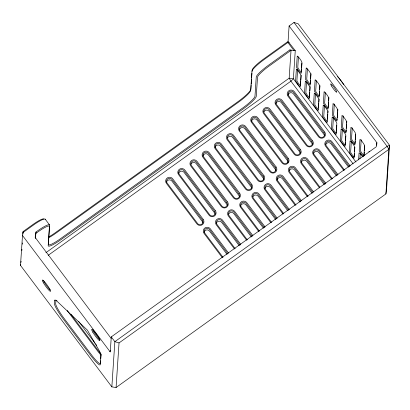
<?xml version="1.0" encoding="UTF-8"?>
<svg xmlns="http://www.w3.org/2000/svg" width="410" height="410" viewBox="0 0 410 410"><rect width="100%" height="100%" fill="white"/><g stroke="black" fill="none" stroke-linecap="round" stroke-linejoin="round"><path stroke-width="0.61" d="M355.962 161.996L293.396 78.807L295.267 50.599L288.076 41.451L289.106 25.979L293.965 22.488L298.147 23.765L389.5 145.232L386.538 189.804L385.902 193.93L116.076 387.511L111.853 386.871L20.5 265.403L22.488 235.478L23.114 231.542L32.836 224.567A14.191 2.296 -36.9 0 1 43.885 218.935M21.853 250.52L21.94 249.259M22.273 244.196L22.36 242.93M22.945 234.074L23.114 231.542M35.444 238.512L35.988 232.024L37.689 230.804A15.098 2.439 -36.9 0 1 49.63 225.269L48.359 244.37A15.098 2.439 -36.9 0 0 60.306 238.835L242.617 108.04A15.098 2.439 -36.9 0 0 254.984 96.135L256.25 77.034A15.098 2.439 -36.9 0 1 268.617 65.128L289.767 49.959L295.267 50.599M100.635 360.774L100.465 363.311A15.098 2.055 54.3 0 1 91.297 354.583L64.431 318.857A15.098 2.055 54.3 0 1 55.683 303.764L55.893 300.627A15.098 2.055 54.3 0 1 56.037 300.274M100.763 358.873L101.055 354.435M289.106 25.979L376.877 142.68L376.236 146.806L111.274 336.897L110.269 351.99L22.488 235.478M111.853 386.871L114.856 341.663L111.274 336.897M116.076 387.511L119.033 342.934L388.859 149.358L389.5 145.232L387.112 146.339L114.856 341.663L119.033 342.934M251.13 85.362L250.879 89.185A16.005 2.588 -36.9 0 1 237.769 101.803L55.452 232.598A16.005 2.588 -36.9 0 1 49.041 236.765M251.217 84.091L251.555 78.997M251.637 77.721L251.935 73.262M252.063 71.355L252.145 70.079A14.191 2.296 -36.9 0 1 263.768 58.891L288.076 41.451M289.767 49.959L291.023 50.343L289.173 78.166L290.921 81.185L353.102 163.867M297.614 69.756L296.896 80.58A3.019 0.41 54.3 0 0 298.644 83.599A3.019 0.41 54.3 0 0 300.479 85.347L300.73 81.523M298.459 57.021L297.783 67.209A3.019 0.41 54.3 0 0 299.531 70.228A3.019 0.41 54.3 0 0 301.365 71.97L301.534 69.423M300.817 80.252L301.155 75.158M301.622 68.152L301.96 63.058M306.526 82.302L305.85 92.491A3.019 0.41 54.3 0 0 307.367 95.192A3.019 0.41 54.3 0 0 309.36 97.339M307.418 68.931L306.741 79.12A3.019 0.41 54.3 0 0 308.489 82.138A3.019 0.41 54.3 0 0 310.324 83.881L310.575 80.063M309.432 97.252L309.77 92.158M309.857 90.887L310.155 86.428M310.662 78.787L311 73.692M315.485 94.208L314.808 104.396A3.019 0.41 54.3 0 0 316.556 107.415A3.019 0.41 54.3 0 0 318.391 109.162M316.371 80.837L315.695 91.025A3.019 0.41 54.3 0 0 317.212 93.726A3.019 0.41 54.3 0 0 319.205 95.873M318.473 107.886L318.77 103.433M318.857 102.157L319.067 98.974M319.277 95.791L319.574 91.333M319.703 89.421L319.954 85.603M324.484 105.483L323.762 116.307A3.019 0.41 54.3 0 0 325.514 119.325A3.019 0.41 54.3 0 0 327.344 121.068M325.33 92.747L324.653 102.936A3.019 0.41 54.3 0 0 326.401 105.954A3.019 0.41 54.3 0 0 328.236 107.697M327.472 119.161L327.81 114.067M327.897 112.791L328.02 110.885M328.277 107.061L328.615 101.967M328.697 100.696L328.912 97.508M333.438 117.388L332.72 128.217A3.019 0.41 54.3 0 0 334.468 131.236A3.019 0.41 54.3 0 0 336.303 132.978L336.385 131.707M334.329 104.017L333.607 114.841A3.019 0.41 54.3 0 0 335.359 117.86A3.019 0.41 54.3 0 0 337.189 119.607M336.472 130.431L336.81 125.337M337.317 117.696L337.655 112.601M337.743 111.33L337.866 109.419M342.396 129.299L341.673 140.123A3.019 0.41 54.3 0 0 343.426 143.141A3.019 0.41 54.3 0 0 345.261 144.889L345.43 142.342M343.283 115.927L342.565 126.751A3.019 0.41 54.3 0 0 344.313 129.77A3.019 0.41 54.3 0 0 346.148 131.518L346.23 130.242M345.512 141.066L345.85 135.971M346.358 128.33L346.655 123.876M346.737 122.6L346.824 121.329M351.308 141.845L350.632 152.033A3.019 0.41 54.3 0 0 352.38 155.052A3.019 0.41 54.3 0 0 354.214 156.794L354.424 153.612M352.241 127.838L351.519 138.662A3.019 0.41 54.3 0 0 353.271 141.681A3.019 0.41 54.3 0 0 355.101 143.423L355.27 140.876M354.553 151.7L354.85 147.246M355.357 139.605L355.695 134.511M358.576 159.931L359.042 152.925A3.926 0.533 54.3 0 1 362.583 156.851M359.929 158.849L360.267 153.755M361.195 139.743L360.477 150.567A3.019 0.41 54.3 0 0 362.225 153.586A3.019 0.41 54.3 0 0 364.059 155.334L364.27 152.151M363.911 155.933L364.587 145.745A3.926 0.533 54.3 0 0 362.312 141.819A3.926 0.533 54.3 0 0 359.929 139.554L359.211 150.378A3.926 0.533 54.3 0 0 360.882 153.473A3.926 0.533 54.3 0 0 363.526 156.569M364.357 150.875L364.695 145.781M376.708 145.227L376.877 142.68M385.902 193.93L388.859 149.358L387.112 146.339L293.965 22.488M20.5 265.403L20.684 264.224M20.956 262.456L21.141 261.278M35.988 232.024L35.152 237.39L111.156 338.445M22.934 232.588L33.389 225.09A15.098 2.439 -36.9 0 1 45.331 219.555M289.178 42.496L287.897 42.496L264.317 59.414A15.098 2.439 -36.9 0 0 251.955 71.319L250.684 90.42A15.098 2.439 -36.9 0 1 238.318 102.326L56.006 233.121A15.098 2.439 -36.9 0 1 48.646 237.769M35.783 233.454L38.212 231.711A14.191 2.296 -36.9 0 1 49.436 226.51L48.17 245.61A16.005 2.588 -36.9 0 0 60.829 239.742L243.14 108.947A16.005 2.588 -36.9 0 0 256.25 96.329L257.521 77.224A14.191 2.296 -36.9 0 1 269.144 66.036L291.023 50.343M45.889 252.703L289.173 78.166L293.396 78.807L290.921 81.185L48.16 255.348M109.721 351.467L110.72 350.75M287.897 42.496L293.99 50.594M350.16 165.922L331.89 141.629A3.926 3.839 3.8 0 0 326.401 140.799A3.926 3.839 3.8 0 0 325.571 146.165L343.841 170.458M349.417 166.639L331.147 142.347A3.019 2.952 3.8 0 0 326.924 141.706A3.019 2.952 3.8 0 0 326.288 145.832L344.559 170.124M348.556 167.152L331.044 143.874A3.019 2.952 3.8 0 0 325.847 144.428M338.004 174.645L319.733 150.352A3.926 3.839 3.8 0 0 314.244 149.522A3.926 3.839 3.8 0 0 313.414 154.883L331.685 179.18M337.266 175.357L318.995 151.064A3.019 2.952 3.8 0 0 314.772 150.429A3.019 2.952 3.8 0 0 314.132 154.555L332.402 178.847M336.4 175.875L318.893 152.592A3.019 2.952 3.8 0 0 313.476 153.883M325.853 183.362L307.582 159.07A3.926 3.839 3.8 0 0 302.093 158.239A3.926 3.839 3.8 0 0 301.263 163.605L319.534 187.898M325.109 184.08L306.839 159.782A3.019 2.952 3.8 0 0 302.616 159.147A3.019 2.952 3.8 0 0 301.975 163.272L319.867 187.057M324.248 184.592L306.736 161.314A3.019 2.952 3.8 0 0 301.319 162.606M313.696 192.085L295.425 167.787A3.926 3.839 3.8 0 0 289.937 166.962A3.926 3.839 3.8 0 0 289.106 172.323L307.377 196.615M312.574 192.29L294.682 168.505A3.019 2.952 3.8 0 0 290.464 167.864A3.019 2.952 3.8 0 0 289.824 171.99L308.094 196.287M312.092 193.315L294.585 170.032A3.019 2.952 3.8 0 0 289.388 170.586M301.545 200.803L283.274 176.51A3.926 3.839 3.8 0 0 277.785 175.68A3.926 3.839 3.8 0 0 276.95 181.046L295.22 205.338M300.802 201.515L282.531 177.222A3.019 2.952 3.8 0 0 278.308 176.587A3.019 2.952 3.8 0 0 277.667 180.713L295.938 205.005M299.941 202.033L282.428 178.75A3.019 2.952 3.8 0 0 277.011 180.046M289.388 209.52L271.118 185.228A3.926 3.839 3.8 0 0 265.629 184.403A3.926 3.839 3.8 0 0 264.798 189.763L283.069 214.056M288.645 210.238L270.374 185.945A3.019 2.952 3.8 0 0 266.157 185.305A3.019 2.952 3.8 0 0 265.516 189.43L283.402 213.22M287.784 210.755L270.277 187.472A3.019 2.952 3.8 0 0 264.86 188.764M277.237 218.243L258.966 193.95A3.926 3.839 3.8 0 0 253.477 193.12A3.926 3.839 3.8 0 0 252.642 198.481L270.913 222.779M276.494 218.955L258.223 194.663A3.019 2.952 3.8 0 0 254 194.027A3.019 2.952 3.8 0 0 253.359 198.153L271.63 222.445M275.628 219.473L258.121 196.19A3.019 2.952 3.8 0 0 252.924 196.744M265.08 226.961L246.81 202.668A3.926 3.839 3.8 0 0 241.321 201.838A3.926 3.839 3.8 0 0 240.491 207.204L258.761 231.496M264.337 227.678L246.067 203.38A3.019 2.952 3.8 0 0 241.844 202.745A3.019 2.952 3.8 0 0 241.208 206.871L259.479 231.163M263.476 228.191L245.964 204.913A3.019 2.952 3.8 0 0 240.552 206.204M252.924 235.683L234.653 211.391A3.926 3.839 3.8 0 0 229.164 210.561A3.926 3.839 3.8 0 0 228.334 215.921L246.605 240.214M252.186 236.396L233.915 212.103A3.019 2.952 3.8 0 0 229.692 211.463A3.019 2.952 3.8 0 0 229.052 215.588L247.322 239.886M251.32 236.913L233.813 213.63A3.019 2.952 3.8 0 0 228.616 214.184M240.772 244.401L222.502 220.108A3.926 3.839 3.8 0 0 217.013 219.278A3.926 3.839 3.8 0 0 216.183 224.644L234.453 248.937M240.029 245.113L221.759 220.821A3.019 2.952 3.8 0 0 217.536 220.185A3.019 2.952 3.8 0 0 216.895 224.311L235.166 248.603M239.168 245.631L221.656 222.348A3.019 2.952 3.8 0 0 216.239 223.645M228.616 253.124L210.345 228.826A3.926 3.839 3.8 0 0 204.856 228.001A3.926 3.839 3.8 0 0 204.026 233.362L222.297 257.654M227.878 253.836L209.607 229.544A3.019 2.952 3.8 0 0 205.384 228.903A3.019 2.952 3.8 0 0 204.744 233.029L223.014 257.321M227.012 254.354L209.505 231.071A3.019 2.952 3.8 0 0 204.088 232.362M45.182 219.135L49.482 224.849M78.674 321.46L95.176 343.406M95.945 344.426L96.714 345.451M70.981 314.342L97.852 350.068A16.005 2.178 54.3 0 0 101.111 354.178M50.235 289.931A6.037 0.82 54.3 0 1 45.725 284.525A6.037 0.82 54.3 0 1 43.737 280.24M99.968 339.444A6.037 0.82 54.3 0 1 95.981 335.154A6.037 0.82 54.3 0 1 92.947 329.753M67.214 310.406A15.098 2.055 54.3 0 0 70.264 314.675L97.134 350.396A15.098 2.055 54.3 0 0 100.937 355.132M56.395 300.228A15.098 2.055 54.3 0 1 56.964 300.479M368.887 151.459A3.926 0.533 54.3 0 1 369.605 151.782M337.543 76.67A9.061 1.235 54.3 0 1 343.621 84.465M324.454 135.772A3.019 2.952 3.8 0 0 323.88 134.347L293.432 93.859A3.019 2.952 3.8 0 0 288.015 95.151M312.297 144.489A3.019 2.952 3.8 0 0 311.728 143.064L281.275 102.577A3.019 2.952 3.8 0 0 275.858 103.868M300.14 153.212A3.019 2.952 3.8 0 0 299.572 151.787L269.124 111.294A3.019 2.952 3.8 0 0 263.922 111.848M287.974 162.698A3.019 2.952 3.8 0 0 287.42 160.505L256.967 120.017A3.019 2.952 3.8 0 0 251.55 121.309M275.833 170.647A3.019 2.952 3.8 0 0 275.264 169.227L244.811 128.735A3.019 2.952 3.8 0 0 239.399 130.026M263.681 179.37A3.019 2.952 3.8 0 0 263.112 177.945L232.66 137.458A3.019 2.952 3.8 0 0 227.463 138.011M251.509 188.861A3.019 2.952 3.8 0 0 250.956 186.663L220.503 146.175A3.019 2.952 3.8 0 0 215.086 147.467M239.373 196.81A3.019 2.952 3.8 0 0 238.799 195.385L208.352 154.893A3.019 2.952 3.8 0 0 202.935 156.189M227.217 205.528A3.019 2.952 3.8 0 0 226.648 204.103L196.195 163.616A3.019 2.952 3.8 0 0 190.998 164.169M215.06 214.251A3.019 2.952 3.8 0 0 214.491 212.826L184.044 172.333A3.019 2.952 3.8 0 0 178.627 173.63M202.909 222.968A3.019 2.952 3.8 0 0 202.34 221.543L171.887 181.056A3.019 2.952 3.8 0 0 166.47 182.347M54.627 300.438L54.417 303.574A16.005 2.178 54.3 0 0 63.688 319.574L90.559 355.296A16.005 2.178 54.3 0 0 100.276 364.546L100.906 355.039A16.005 2.178 54.3 0 0 98.282 348.956L87.356 330.096L57.569 301.745A16.005 2.178 54.3 0 0 54.627 300.438M296.348 69.567L295.63 80.391A3.926 0.533 54.3 0 0 297.901 84.311A3.926 0.533 54.3 0 0 300.284 86.582L301.007 75.758A3.926 0.533 54.3 0 0 298.731 71.832A3.926 0.533 54.3 0 0 296.348 69.567M297.235 56.19L296.517 67.02A3.926 0.533 54.3 0 0 298.793 70.94A3.926 0.533 54.3 0 0 301.176 73.211L301.893 62.387A3.926 0.533 54.3 0 0 299.618 58.461A3.926 0.533 54.3 0 0 297.235 56.19M305.301 81.472L304.584 92.296A3.926 0.533 54.3 0 0 306.859 96.222A3.926 0.533 54.3 0 0 309.242 98.492L309.96 87.668A3.926 0.533 54.3 0 0 307.69 83.742A3.926 0.533 54.3 0 0 305.301 81.472M306.193 68.101L305.47 78.925A3.926 0.533 54.3 0 0 307.746 82.851A3.926 0.533 54.3 0 0 310.129 85.121L310.847 74.292A3.926 0.533 54.3 0 0 308.576 70.371A3.926 0.533 54.3 0 0 306.193 68.101M314.26 93.383L313.542 104.207A3.926 0.533 54.3 0 0 315.813 108.132A3.926 0.533 54.3 0 0 318.196 110.398L318.918 99.574A3.926 0.533 54.3 0 0 316.643 95.648A3.926 0.533 54.3 0 0 314.26 93.383M315.146 80.011L314.429 90.835A3.926 0.533 54.3 0 0 316.704 94.761A3.926 0.533 54.3 0 0 319.088 97.026L319.805 86.202A3.926 0.533 54.3 0 0 317.53 82.277A3.926 0.533 54.3 0 0 315.146 80.011M323.218 105.288L322.496 116.117A3.926 0.533 54.3 0 0 324.771 120.038A3.926 0.533 54.3 0 0 327.154 122.308L327.872 111.484A3.926 0.533 54.3 0 0 325.601 107.558A3.926 0.533 54.3 0 0 323.218 105.288M324.105 91.917L323.387 102.741A3.926 0.533 54.3 0 0 325.658 106.667A3.926 0.533 54.3 0 0 328.041 108.937L328.764 98.113A3.926 0.533 54.3 0 0 326.488 94.187A3.926 0.533 54.3 0 0 324.105 91.917M332.172 117.198L331.454 128.023A3.926 0.533 54.3 0 0 333.725 131.948A3.926 0.533 54.3 0 0 336.113 134.219L336.83 123.389A3.926 0.533 54.3 0 0 334.555 119.469A3.926 0.533 54.3 0 0 332.172 117.198M333.058 103.827L332.341 114.651A3.926 0.533 54.3 0 0 334.616 118.577A3.926 0.533 54.3 0 0 336.999 120.842L337.717 110.018A3.926 0.533 54.3 0 0 335.441 106.098A3.926 0.533 54.3 0 0 333.058 103.827M341.13 129.109L340.408 139.933A3.926 0.533 54.3 0 0 342.683 143.859A3.926 0.533 54.3 0 0 345.066 146.124L345.784 135.3A3.926 0.533 54.3 0 0 343.513 131.374A3.926 0.533 54.3 0 0 341.13 129.109M342.017 115.738L341.299 126.562A3.926 0.533 54.3 0 0 343.57 130.482A3.926 0.533 54.3 0 0 345.953 132.753L346.675 121.929A3.926 0.533 54.3 0 0 344.4 118.003A3.926 0.533 54.3 0 0 342.017 115.738M350.084 141.014L349.366 151.843A3.926 0.533 54.3 0 0 351.642 155.764A3.926 0.533 54.3 0 0 354.025 158.034L354.742 147.21A3.926 0.533 54.3 0 0 352.467 143.285A3.926 0.533 54.3 0 0 350.084 141.014M350.97 127.643L350.253 138.467A3.926 0.533 54.3 0 0 352.528 142.393A3.926 0.533 54.3 0 0 354.911 144.663L355.629 133.834A3.926 0.533 54.3 0 0 353.358 129.914A3.926 0.533 54.3 0 0 350.97 127.643M324.725 132.102L294.272 91.614A3.926 3.839 3.8 0 0 288.784 90.784A3.926 3.839 3.8 0 0 287.953 96.15L318.406 136.638A3.926 3.839 3.8 0 0 323.895 137.468A3.926 3.839 3.8 0 0 324.725 132.102M323.982 132.82L293.529 92.327A3.019 2.952 3.8 0 0 289.311 91.691A3.019 2.952 3.8 0 0 288.671 95.817L319.123 136.304A3.019 2.952 3.8 0 0 323.341 136.945A3.019 2.952 3.8 0 0 323.982 132.82M312.569 140.825L282.121 100.332A3.926 3.839 3.8 0 0 276.632 99.507A3.926 3.839 3.8 0 0 275.797 104.868L306.249 145.355A3.926 3.839 3.8 0 0 311.738 146.185A3.926 3.839 3.8 0 0 312.569 140.825M311.831 141.537L281.378 101.05A3.019 2.952 3.8 0 0 277.155 100.409A3.019 2.952 3.8 0 0 276.514 104.535L306.967 145.027A3.019 2.952 3.8 0 0 311.19 145.663A3.019 2.952 3.8 0 0 311.831 141.537M300.417 149.542L269.964 109.055A3.926 3.839 3.8 0 0 264.476 108.225A3.926 3.839 3.8 0 0 263.645 113.59L294.098 154.078A3.926 3.839 3.8 0 0 299.587 154.908A3.926 3.839 3.8 0 0 300.417 149.542M299.674 150.26L269.221 109.767A3.019 2.952 3.8 0 0 265.003 109.132A3.019 2.952 3.8 0 0 264.363 113.257L294.81 153.745A3.019 2.952 3.8 0 0 299.034 154.385A3.019 2.952 3.8 0 0 299.674 150.26M288.261 158.265L257.813 117.772A3.926 3.839 3.8 0 0 252.324 116.942A3.926 3.839 3.8 0 0 251.489 122.308L281.942 162.796A3.926 3.839 3.8 0 0 287.43 163.626A3.926 3.839 3.8 0 0 288.261 158.265M287.518 158.977L257.07 118.49A3.019 2.952 3.8 0 0 252.847 117.849A3.019 2.952 3.8 0 0 252.206 121.975L282.659 162.462A3.019 2.952 3.8 0 0 286.882 163.103A3.019 2.952 3.8 0 0 287.518 158.977M276.109 166.983L245.657 126.495A3.926 3.839 3.8 0 0 240.168 125.665A3.926 3.839 3.8 0 0 239.337 131.026L269.785 171.518A3.926 3.839 3.8 0 0 275.274 172.343A3.926 3.839 3.8 0 0 276.109 166.983M275.366 167.695L244.913 127.208A3.019 2.952 3.8 0 0 240.69 126.572A3.019 2.952 3.8 0 0 240.055 130.698L270.503 171.185A3.019 2.952 3.8 0 0 274.726 171.821A3.019 2.952 3.8 0 0 275.366 167.695M263.953 175.7L233.5 135.213A3.926 3.839 3.8 0 0 228.011 134.383A3.926 3.839 3.8 0 0 227.181 139.748L257.634 180.236A3.926 3.839 3.8 0 0 263.123 181.066A3.926 3.839 3.8 0 0 263.953 175.7M263.21 176.418L232.762 135.925A3.019 2.952 3.8 0 0 228.539 135.29A3.019 2.952 3.8 0 0 227.898 139.415L258.351 179.903A3.019 2.952 3.8 0 0 262.574 180.543A3.019 2.952 3.8 0 0 263.21 176.418M251.801 184.423L221.349 143.93A3.926 3.839 3.8 0 0 215.86 143.105A3.926 3.839 3.8 0 0 215.03 148.466L245.477 188.959A3.926 3.839 3.8 0 0 250.966 189.784A3.926 3.839 3.8 0 0 251.801 184.423M251.058 185.135L220.606 144.648A3.019 2.952 3.8 0 0 216.383 144.007A3.019 2.952 3.8 0 0 215.742 148.133L246.195 188.626A3.019 2.952 3.8 0 0 250.418 189.261A3.019 2.952 3.8 0 0 251.058 185.135M239.645 193.141L209.192 152.653A3.926 3.839 3.8 0 0 203.703 151.823A3.926 3.839 3.8 0 0 202.873 157.189L233.326 197.676A3.926 3.839 3.8 0 0 238.815 198.507A3.926 3.839 3.8 0 0 239.645 193.141M238.902 193.858L208.454 153.366A3.019 2.952 3.8 0 0 204.231 152.73A3.019 2.952 3.8 0 0 203.591 156.856L234.043 197.343A3.019 2.952 3.8 0 0 238.261 197.984A3.019 2.952 3.8 0 0 238.902 193.858M227.488 201.863L197.041 161.371A3.926 3.839 3.8 0 0 191.552 160.546A3.926 3.839 3.8 0 0 190.722 165.906L221.169 206.394A3.926 3.839 3.8 0 0 226.658 207.224A3.926 3.839 3.8 0 0 227.488 201.863M226.75 202.576L196.298 162.088A3.019 2.952 3.8 0 0 192.075 161.448A3.019 2.952 3.8 0 0 191.434 165.573L221.887 206.066A3.019 2.952 3.8 0 0 226.11 206.701A3.019 2.952 3.8 0 0 226.75 202.576M215.337 210.581L184.884 170.094A3.926 3.839 3.8 0 0 179.395 169.263A3.926 3.839 3.8 0 0 178.565 174.624L209.018 215.117A3.926 3.839 3.8 0 0 214.507 215.947A3.926 3.839 3.8 0 0 215.337 210.581M214.594 211.293L184.141 170.806A3.019 2.952 3.8 0 0 179.923 170.171A3.019 2.952 3.8 0 0 179.283 174.296L209.73 214.784A3.019 2.952 3.8 0 0 213.953 215.419A3.019 2.952 3.8 0 0 214.594 211.293M203.181 219.299L172.733 178.811A3.926 3.839 3.8 0 0 167.244 177.981A3.926 3.839 3.8 0 0 166.409 183.347L196.861 223.834A3.926 3.839 3.8 0 0 202.35 224.665A3.926 3.839 3.8 0 0 203.181 219.299M202.437 220.016L171.99 179.524A3.019 2.952 3.8 0 0 167.767 178.888A3.019 2.952 3.8 0 0 167.126 183.014L197.579 223.501A3.019 2.952 3.8 0 0 201.802 224.142A3.019 2.952 3.8 0 0 202.437 220.016M43.46 282.859A6.944 0.943 54.3 0 0 50.399 291.366A6.944 0.943 54.3 0 0 45.474 282.864A6.944 0.943 54.3 0 0 43.46 282.859M92.819 332.197A6.944 0.943 54.3 0 0 99.758 340.705A6.944 0.943 54.3 0 0 94.828 332.202A6.944 0.943 54.3 0 0 92.819 332.197M331.511 85.972A5.135 0.697 54.3 0 0 336.641 92.26A5.135 0.697 54.3 0 0 332.997 85.977A5.135 0.697 54.3 0 0 331.511 85.972"/></g></svg>
